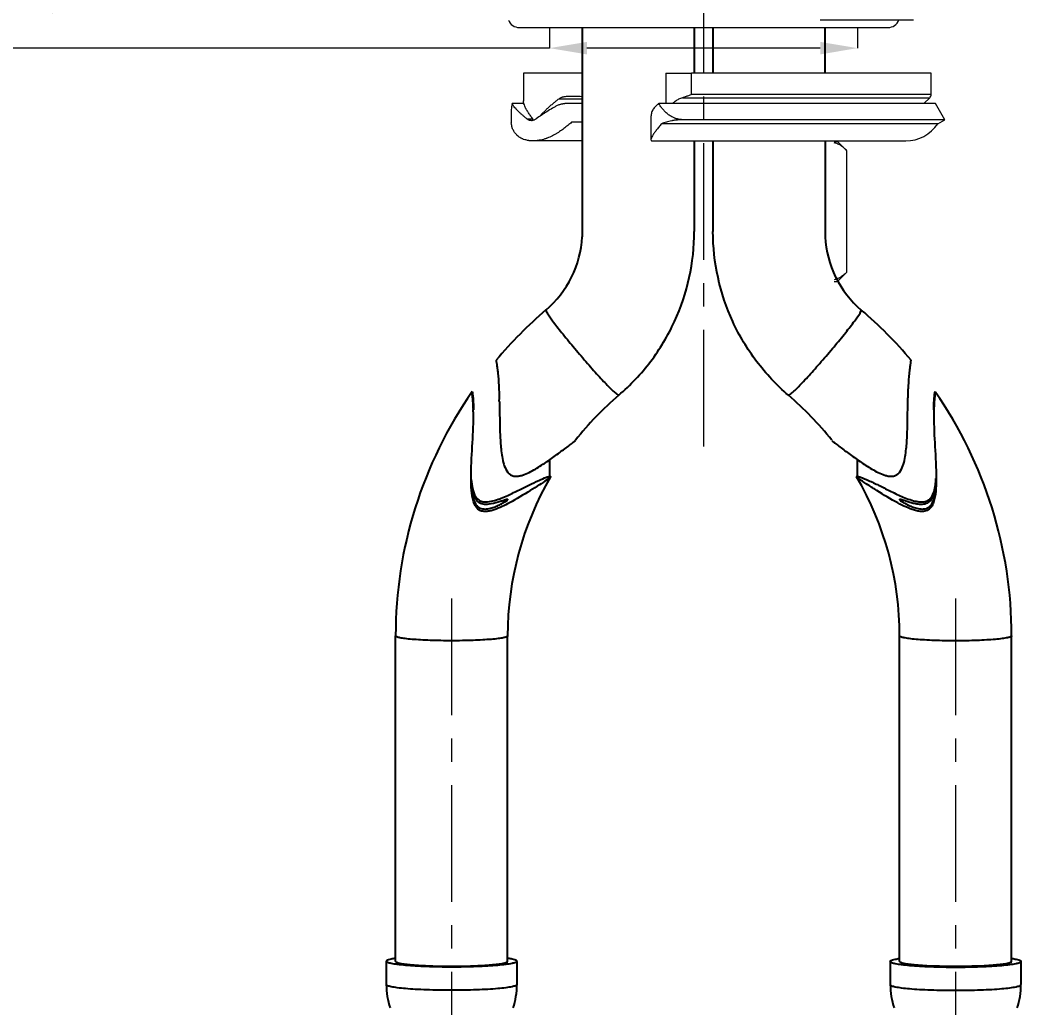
# Model space of a CAD drawing. Extents: x 841 to 1631, y 0 to 579.
# Drawn here: x 986.7 to 1094, y 135.3 to 241.2 of the extents above; entities that cross this region are included whole.
import ezdxf

# ---------------------------------------------------------------- set-up
doc = ezdxf.new("R2010")
doc.units = 0
doc.header["$LTSCALE"] = 10
doc.header["$MEASUREMENT"] = 0
doc.header["$PDMODE"] = 3
doc.header["$PDSIZE"] = -10
doc.linetypes.add('CENTER', pattern=[2, 1.25, -0.25, 0.25, -0.25])
doc.layers.get('0').update_dxf_attribs({"linetype": 'CONTINUOUS'})
doc.layers.get('DEFPOINTS').update_dxf_attribs({"linetype": 'CONTINUOUS'})
for name, color, linetype in [('1', 7, 'CONTINUOUS'), ('BODY', 7, 'CONTINUOUS'), ('DEF_LAYER_ASSEM_MEMBER', 7, 'CONTINUOUS')]:
    doc.layers.add(name, color=color, linetype=linetype)
doc.styles.add('Daelim Dimension', font='NanumGothic.ttf')
doc.dimstyles.new('DEFAULT', dxfattribs={"dimscale": 2, "dimtxt": 2, "dimasz": 2, "dimexe": 0, "dimexo": 2, "dimgap": 1, "dimtad": 1, "dimdec": 0, "dimzin": 9, "dimdsep": 46, "dimtxsty": 'Daelim Dimension', "dimcen": 0.5, "dimclrd": 5, "dimclre": 5, "dimclrt": 256, "dimadec": 1, "dimazin": 0, "dimtfac": 1, "dimtdec": 0, "dimtix": 1, "dimtmove": 0, "dimatfit": 3, "dimfxl": 1, "dimtolj": 1, "dimtzin": 1, "dimlwd": 9, "dimlwe": 9, "dimarcsym": 0})

# ---------------------------------------------------------------- blocks, each defined once
blk = doc.blocks.new('*D5')
at = {"color": 5, "lineweight": 9, "ltscale": 0.5, "transparency": 16777216}
for p, q in [((1043.45, 240.26), (1043.45, 238.15)), ((1076.45, 240.26), (1076.45, 238.15)), ((1043.45, 238.15), (930.93, 238.15)), ((1072.45, 238.15), (1047.45, 238.15))]:
    blk.add_line(p, q, dxfattribs=at)
at = {"color": 5, "ltscale": 0.5, "transparency": 16777216}
for points in [[(1047.45, 238.82), (1047.45, 237.48), (1043.45, 238.15)], [(1072.45, 238.82), (1072.45, 237.48), (1076.45, 238.15)]]:
    blk.add_solid(points, dxfattribs=at)
at = {"layer": 'DEFPOINTS', "color": 0, "ltscale": 0.5, "transparency": 16777216}
for p in [(1076.45, 238.15), (1043.45, 236.26), (1076.45, 236.26)]:
    blk.add_point(p, dxfattribs=at)
at = {"color": 7, "ltscale": 0.5, "transparency": 16777216, "insert": (973.94, 246.77), "char_height": 10, "attachment_point": 5, "style": 'Daelim Dimension'}
blk.add_mtext('\\A1;설치구멍 %%C33', dxfattribs=at)

msp = doc.modelspace()

# ---------------------------------------------------------------- linework, layer by layer
at = {"layer": '1', "color": 7, "linetype": 'Continuous', "lineweight": 18}
for p, q in [((1040.21, 240.36), (1079.71, 240.36)), ((1082.46, 241.16), (1072.46, 241.16)), ((1040.66, 235.48), (1040.66, 232.48)), ((1046.96, 235.48), (1040.66, 235.48)), ((1055.91, 235.48), (1055.91, 232.21)), ((1055.91, 235.48), (1058.67, 235.48)), ((1084.33, 235.48), (1058.67, 235.48)), ((1084.33, 233.19), (1084.33, 235.48)), ((1045.96, 232.98), (1045.65, 232.98)), ((1083.54, 232.21), (1084.18, 232.83)), ((1040.69, 232.21), (1039.44, 232.21)), ((1046.96, 232.21), (1045.1, 232.21)), ((1084.79, 232.21), (1055.17, 232.21)), ((1085.79, 230.48), (1084.79, 232.21)), ((1039.35, 231.47), (1039.35, 230.16)), ((1054.32, 230.78), (1054.32, 228.37)), ((1046.96, 230.21), (1045.82, 230.21)), ((1085.06, 230.05), (1055.47, 230.05)), ((1085.79, 230.48), (1057.82, 230.48)), ((1085.06, 230.05), (1085.79, 230.48)), ((1046.96, 228.21), (1041.69, 228.21)), ((1054.48, 228.21), (1081.61, 228.21)), ((1073.96, 228.16), (1074.31, 228.16)), ((1075.31, 227.16), (1074.31, 228.16)), ((1075.31, 214.16), (1075.31, 227.16)), ((1074.31, 213.16), (1075.31, 214.16)), ((1073.96, 213.16), (1074.31, 213.16))]:
    msp.add_line(p, q, dxfattribs=at)
at = {"layer": '1', "color": 7, "linetype": 'Continuous', "lineweight": 13}
for p, q in [((1058.67, 233.19), (1058.67, 235.48)), ((1057.69, 232.83), (1084.18, 232.83)), ((1084.33, 233.19), (1058.67, 233.19)), ((1046.96, 232.69), (1044.43, 232.69)), ((1041.03, 230.58), (1041.7, 230.58))]:
    msp.add_line(p, q, dxfattribs=at)
at = {"layer": '1', "color": 7, "linetype": 'Continuous'}
for p, q in [((1043.49, 192.28), (1043.49, 194.07)), ((1076.43, 192.27), (1076.43, 194.06))]:
    msp.add_line(p, q, dxfattribs=at)
at = {"layer": '1', "color": 7, "linetype": 'Continuous', "lineweight": 18}
for centre, radius, start, end in [((1040.21, 241.61), 1.25, 201.1022, 270), ((1079.71, 241.61), 1.25, 270, 338.8978), ((1083.83, 233.19), 0.5, 314.483, 0), ((1081.61, 232.36), 4.15, 270, 326.2439)]:
    msp.add_arc(centre, radius, start, end, dxfattribs=at)
for points, knots in [([(1046.96, 232.95), (1046.66, 232.95), (1046.36, 232.96), (1046.07, 232.97), (1045.93, 232.97), (1045.8, 232.98), (1045.65, 232.98), (1045.56, 232.98), (1045.46, 232.98), (1045.32, 232.97), (1045.27, 232.96), (1045.17, 232.95), (1045.11, 232.95), (1045.01, 232.93), (1044.96, 232.92), (1044.88, 232.9), (1044.85, 232.89), (1044.79, 232.87), (1044.77, 232.86), (1044.69, 232.83), (1044.64, 232.81), (1044.56, 232.77), (1044.53, 232.76), (1044.48, 232.73), (1044.46, 232.71), (1044.43, 232.69)], [-1.283697, -1.283697, -1.283697, -1.283697, -0.400516, -0.400516, -0.400516, 0, 0, 0, 0.25, 0.25, 0.375, 0.375, 0.5, 0.5, 0.625, 0.625, 0.6875, 0.6875, 0.75, 0.75, 0.875, 0.875, 0.9375, 0.9375, 1, 1, 1, 1]), ([(1057.69, 232.83), (1057.62, 232.81), (1057.54, 232.78), (1057.41, 232.73), (1057.34, 232.7), (1057.15, 232.6), (1057.03, 232.53), (1056.89, 232.43), (1056.86, 232.41), (1056.81, 232.37), (1056.78, 232.35), (1056.72, 232.29), (1056.68, 232.26), (1056.64, 232.22)], [0, 0, 0, 0, 0.172169, 0.172169, 0.344338, 0.344338, 0.688675, 0.688675, 0.77476, 0.77476, 0.860844, 0.860844, 1, 1, 1, 1]), ([(1039.44, 232.21), (1039.42, 232.1), (1039.4, 231.99), (1039.37, 231.77), (1039.36, 231.67), (1039.35, 231.53), (1039.35, 231.48), (1039.35, 231.44)], [0, 0, 0, 0, 0.408288, 0.408288, 0.816576, 0.816576, 1, 1, 1, 1]), ([(1041.03, 230.58), (1040.93, 230.66), (1040.74, 230.81), (1040.48, 231.03), (1040.32, 231.18), (1040.17, 231.32), (1040.1, 231.39), (1039.99, 231.49), (1039.94, 231.55), (1039.9, 231.6), (1039.87, 231.63), (1039.85, 231.65), (1039.78, 231.73), (1039.72, 231.8), (1039.62, 231.92), (1039.58, 231.98), (1039.5, 232.1), (1039.46, 232.16), (1039.44, 232.21)], [0, 0, 0, 0, 0.125, 0.25, 0.375, 0.375, 0.5, 0.5, 0.5625, 0.59375, 0.59375, 0.625, 0.625, 0.75, 0.75, 0.875, 0.875, 1, 1, 1, 1]), ([(1041.62, 230.62), (1041.53, 230.74), (1041.45, 230.85), (1041.29, 231.07), (1041.21, 231.19), (1041.08, 231.4), (1041.01, 231.51), (1040.94, 231.64), (1040.93, 231.67), (1040.9, 231.72), (1040.86, 231.79), (1040.83, 231.87), (1040.77, 232.01), (1040.73, 232.11), (1040.7, 232.24), (1040.69, 232.29), (1040.67, 232.35), (1040.67, 232.37), (1040.67, 232.41), (1040.66, 232.43), (1040.66, 232.46), (1040.66, 232.48), (1040.66, 232.49)], [0, 0, 0, 0, 0.16173, 0.16173, 0.323461, 0.323461, 0.485191, 0.485191, 0.525624, 0.525624, 0.566057, 0.646922, 0.646922, 0.808652, 0.808652, 0.889518, 0.889518, 0.92995, 0.92995, 0.970383, 0.970383, 1, 1, 1, 1]), ([(1044.36, 232.04), (1044.26, 231.99), (1044.16, 231.93), (1043.96, 231.82), (1043.86, 231.76), (1043.56, 231.59), (1043.36, 231.47), (1043.07, 231.28), (1042.97, 231.22), (1042.82, 231.13), (1042.78, 231.1), (1042.68, 231.03), (1042.63, 231), (1042.39, 230.84), (1042.2, 230.71), (1042.02, 230.58)], [0, 0, 0, 0, 0.125, 0.125, 0.25, 0.25, 0.5, 0.5, 0.625, 0.625, 0.6875, 0.6875, 0.75, 0.75, 1, 1, 1, 1]), ([(1044.43, 232.69), (1044.33, 232.62), (1044.23, 232.54), (1044.03, 232.38), (1043.93, 232.3), (1043.73, 232.13), (1043.63, 232.05), (1043.49, 231.92), (1043.41, 231.86), (1043.34, 231.79), (1043.29, 231.75), (1043.27, 231.72), (1043.15, 231.61), (1043.06, 231.52), (1042.88, 231.35), (1042.79, 231.26), (1042.61, 231.08), (1042.51, 230.97), (1042.41, 230.86), (1042.39, 230.84)], [0, 0, 0, 0, 0.138836, 0.138836, 0.277672, 0.277672, 0.416508, 0.416508, 0.485926, 0.520635, 0.520635, 0.555343, 0.555343, 0.694179, 0.694179, 0.833015, 0.833015, 0.971851, 1, 1, 1, 1]), ([(1055.17, 232.21), (1055.08, 232.16), (1055.01, 232.1), (1054.87, 231.98), (1054.81, 231.92), (1054.7, 231.8), (1054.64, 231.73), (1054.58, 231.63), (1054.55, 231.6), (1054.51, 231.53), (1054.49, 231.5), (1054.44, 231.39), (1054.41, 231.32), (1054.37, 231.18), (1054.33, 231.03), (1054.32, 230.89), (1054.32, 230.8), (1054.32, 230.79), (1054.32, 230.78)], [0, 0, 0, 0, 0.140329, 0.140329, 0.280658, 0.280658, 0.420986, 0.420986, 0.491151, 0.491151, 0.561315, 0.561315, 0.701644, 0.701644, 0.841973, 0.982301, 0.982301, 1, 1, 1, 1]), ([(1057.82, 230.48), (1057.67, 230.48), (1057.52, 230.49), (1057.23, 230.54), (1057.09, 230.58), (1056.93, 230.63), (1056.91, 230.64), (1056.88, 230.65), (1056.83, 230.67), (1056.71, 230.72), (1056.62, 230.77), (1056.43, 230.86), (1056.31, 230.94), (1056.17, 231.04), (1056.15, 231.06), (1056.09, 231.1), (1056.01, 231.17), (1055.94, 231.24), (1055.79, 231.37), (1055.7, 231.47), (1055.53, 231.67), (1055.45, 231.77), (1055.34, 231.93), (1055.3, 231.99), (1055.23, 232.1), (1055.2, 232.15), (1055.17, 232.21)], [0, 0, 0, 0, 0.125, 0.125, 0.25, 0.25, 0.265625, 0.265625, 0.28125, 0.3125, 0.375, 0.375, 0.5, 0.5, 0.53125, 0.53125, 0.5625, 0.625, 0.625, 0.75, 0.75, 0.875, 0.875, 0.9375, 0.9375, 1, 1, 1, 1]), ([(1041.03, 230.58), (1041.06, 230.55), (1041.1, 230.53), (1041.17, 230.49), (1041.21, 230.47), (1041.27, 230.45), (1041.29, 230.44), (1041.33, 230.43), (1041.35, 230.43), (1041.42, 230.42), (1041.46, 230.41), (1041.53, 230.41), (1041.55, 230.41), (1041.58, 230.41), (1041.59, 230.42), (1041.61, 230.42), (1041.62, 230.42), (1041.68, 230.43), (1041.72, 230.44), (1041.79, 230.46), (1041.81, 230.47), (1041.85, 230.49), (1041.87, 230.5), (1041.94, 230.53), (1041.98, 230.55), (1042.02, 230.58)], [0, 0, 0, 0, 0.125, 0.125, 0.25, 0.25, 0.3125, 0.3125, 0.375, 0.375, 0.5, 0.5, 0.5625, 0.5625, 0.59375, 0.59375, 0.625, 0.625, 0.75, 0.75, 0.8125, 0.8125, 0.875, 0.875, 1, 1, 1, 1]), ([(1045.82, 230.21), (1045.75, 230.15), (1045.69, 230.1), (1045.55, 229.99), (1045.48, 229.93), (1045.35, 229.82), (1045.28, 229.76), (1045.13, 229.65), (1045.06, 229.59), (1044.84, 229.42), (1044.68, 229.31), (1044.48, 229.18), (1044.44, 229.15), (1044.36, 229.1), (1044.32, 229.07), (1044.19, 228.99), (1044.11, 228.94), (1043.85, 228.8), (1043.67, 228.71), (1043.4, 228.59), (1043.31, 228.55), (1043.19, 228.51), (1043.17, 228.5), (1043.12, 228.48), (1043.05, 228.46), (1042.98, 228.43), (1042.74, 228.36), (1042.55, 228.31), (1042.31, 228.27), (1042.27, 228.26), (1042.19, 228.25), (1042.17, 228.24), (1042.12, 228.24), (1042.01, 228.22), (1041.89, 228.22), (1041.61, 228.21), (1041.44, 228.21), (1041.25, 228.24), (1041.22, 228.24), (1041.18, 228.25), (1041.12, 228.26), (1041.06, 228.27), (1040.94, 228.3), (1040.79, 228.34), (1040.64, 228.39), (1040.56, 228.43), (1040.54, 228.43), (1040.5, 228.45), (1040.49, 228.46), (1040.44, 228.48), (1040.41, 228.5), (1040.25, 228.59), (1040.14, 228.66), (1040.01, 228.77), (1039.99, 228.79), (1039.94, 228.84), (1039.92, 228.86), (1039.85, 228.93), (1039.81, 228.98), (1039.69, 229.13), (1039.63, 229.24), (1039.52, 229.45), (1039.47, 229.57), (1039.43, 229.72), (1039.42, 229.75), (1039.41, 229.81), (1039.39, 229.9), (1039.37, 229.99), (1039.37, 230.05)], [0, 0, 0, 0, 0.03125, 0.03125, 0.0625, 0.0625, 0.09375, 0.09375, 0.125, 0.125, 0.1875, 0.1875, 0.203125, 0.203125, 0.21875, 0.21875, 0.25, 0.25, 0.3125, 0.3125, 0.34375, 0.34375, 0.351562, 0.351562, 0.359375, 0.375, 0.375, 0.4375, 0.4375, 0.453125, 0.453125, 0.460937, 0.460937, 0.46875, 0.5, 0.5, 0.5625, 0.5625, 0.570312, 0.570312, 0.578125, 0.59375, 0.59375, 0.625, 0.65625, 0.65625, 0.664062, 0.664062, 0.671875, 0.671875, 0.6875, 0.6875, 0.75, 0.75, 0.765625, 0.765625, 0.78125, 0.78125, 0.8125, 0.8125, 0.875, 0.875, 0.9375, 0.9375, 0.953125, 0.953125, 0.96875, 1, 1, 1, 1]), ([(1055.47, 230.05), (1055.36, 229.93), (1055.26, 229.81), (1055.06, 229.57), (1054.97, 229.46), (1054.8, 229.24), (1054.72, 229.14), (1054.64, 229.01), (1054.61, 228.98), (1054.59, 228.94), (1054.57, 228.92), (1054.57, 228.9), (1054.53, 228.84), (1054.5, 228.8), (1054.43, 228.67), (1054.39, 228.59), (1054.35, 228.5), (1054.35, 228.49), (1054.34, 228.45), (1054.33, 228.44), (1054.32, 228.39), (1054.32, 228.37), (1054.32, 228.3), (1054.33, 228.26), (1054.37, 228.23), (1054.39, 228.22), (1054.42, 228.21), (1054.43, 228.21), (1054.44, 228.21), (1054.45, 228.21), (1054.47, 228.21), (1054.48, 228.21)], [0, 0, 0, 0, 0.125739, 0.125739, 0.251478, 0.251478, 0.377216, 0.377216, 0.408651, 0.424368, 0.424368, 0.440086, 0.440086, 0.502955, 0.502955, 0.628694, 0.628694, 0.660128, 0.660128, 0.691563, 0.691563, 0.754433, 0.754433, 0.880171, 0.880171, 0.943041, 0.943041, 0.958758, 0.958758, 0.974475, 1, 1, 1, 1]), ([(1057.82, 230.48), (1057.71, 230.48), (1057.49, 230.47), (1057.16, 230.45), (1056.95, 230.43), (1056.79, 230.41), (1056.74, 230.4), (1056.66, 230.39), (1056.64, 230.38), (1056.59, 230.38), (1056.46, 230.35), (1056.34, 230.33), (1056.15, 230.28), (1055.96, 230.24), (1055.79, 230.18), (1055.67, 230.13), (1055.63, 230.12), (1055.55, 230.09), (1055.51, 230.07), (1055.47, 230.05)], [0, 0, 0, 0, 0.125, 0.25, 0.375, 0.375, 0.4375, 0.4375, 0.46875, 0.46875, 0.5, 0.625, 0.625, 0.75, 0.875, 0.875, 0.9375, 0.9375, 1, 1, 1, 1]), ([(1075.31, 227.16), (1075.19, 227.29), (1075.06, 227.4), (1074.81, 227.61), (1074.68, 227.7), (1074.41, 227.85), (1074.28, 227.91), (1074.08, 227.97), (1074.02, 227.98), (1073.96, 227.99)], [0, 0, 0, 0, 0.290339, 0.290339, 0.580678, 0.580678, 0.871017, 0.871017, 1, 1, 1, 1]), ([(1075.31, 214.16), (1075.19, 214.04), (1075.06, 213.92), (1074.81, 213.72), (1074.68, 213.63), (1074.41, 213.48), (1074.28, 213.42), (1074.08, 213.36), (1074.02, 213.34), (1073.96, 213.33)], [0, 0, 0, 0, 0.290339, 0.290339, 0.580678, 0.580678, 0.871017, 0.871017, 1, 1, 1, 1])]:
    msp.add_open_spline(points, degree=3, knots=knots, dxfattribs=at)
for points in [[(1058.67, 233.19), (1058.55, 233.14), (1058.32, 233.05), (1057.99, 232.93), (1057.79, 232.86), (1057.69, 232.83)], [(1044.36, 232.04), (1044.4, 232.06), (1044.48, 232.1), (1044.61, 232.15), (1044.74, 232.18), (1044.86, 232.2), (1044.98, 232.21), (1045.06, 232.21), (1045.1, 232.21)], [(1039.37, 230.05), (1039.36, 230.09), (1039.35, 230.13), (1039.35, 230.16)]]:
    msp.add_open_spline(points, degree=3, dxfattribs=at)
at = {"layer": 'BODY', "color": 1, "linetype": 'CENTER', "lineweight": 5}
for p, q in [((1059.96, 407.98), (1059.96, 194.97)), ((1032.96, 179.18), (1032.96, 103.16)), ((1086.96, 179.18), (1086.96, 102.73))]:
    msp.add_line(p, q, dxfattribs=at)
at = {"layer": 'DEF_LAYER_ASSEM_MEMBER', "color": 7, "linetype": 'Continuous'}
for p, q in [((1046.96, 240.36), (1046.96, 217.94)), ((1058.96, 240.36), (1058.96, 235.48)), ((1060.96, 240.36), (1060.96, 235.48)), ((1072.96, 240.36), (1072.96, 235.48)), ((1058.96, 228.21), (1058.96, 218.51)), ((1060.96, 228.21), (1060.96, 218.51)), ((1072.97, 228.21), (1072.98, 217.94)), ((1043.07, 210.09), (1043.06, 210.07)), ((1076.86, 210.06), (1076.85, 210.09)), ((1037.74, 204.73), (1037.74, 204.71)), ((1082.18, 204.7), (1082.18, 204.72)), ((1035.16, 201.33), (1035.16, 201.35)), ((1084.76, 201.34), (1084.76, 201.33)), ((1081.84, 200.29), (1081.85, 200.41)), ((1043.57, 192.25), (1043.56, 192.22)), ((1076.36, 192.22), (1076.35, 192.25)), ((1026.96, 140.31), (1026.96, 175.18)), ((1038.96, 140.31), (1038.96, 175.18)), ((1080.96, 140.31), (1080.96, 175.18)), ((1092.96, 140.31), (1092.96, 175.18)), ((1025.96, 140.31), (1025.96, 137.82)), ((1039.96, 140.31), (1039.96, 137.82)), ((1079.96, 140.31), (1079.96, 137.82)), ((1093.96, 140.31), (1093.96, 137.82))]:
    msp.add_line(p, q, dxfattribs=at)
for centre, radius, start, end in [((1035.88, 218.52), 11.08, 310.4559, 356.9657), ((1084.04, 218.52), 11.08, 183.0051, 229.5441), ((1073.04, 175.02), 46.14, 130.5156, 139.9181), ((1046.88, 175.01), 46.14, 40.0819, 49.4844), ((1072.84, 175.18), 45.88, 145.2137, 179.9923), ((1073.04, 175.02), 34.13, 130.5199, 141.7822), ((1046.88, 175.02), 34.13, 38.2178, 49.4801), ((1047.08, 175.17), 45.88, 0.0077, 34.7863), ((956.42, 198.17), 81.68, 1.4881, 1.6253), ((1009.01, 198.75), 26.28, 359.9804, 1.4591), ((1109.94, 198.76), 25.32, 178.5143, 180.0481), ((1057.74, 197.15), 19.58, 184.7703, 185.0996), ((1062.12, 197.15), 19.64, 354.9175, 355.2453), ((1072.83, 175.18), 33.87, 149.7755, 179.9934), ((1047.09, 175.17), 33.87, 0.0066, 30.2245), ((1063.57, 192.02), 21.31, 359.65, 0.0008), ((1028.46, 130.24), 10.5, 98.4579, 98.5919), ((1028.52, 129.83), 10.91, 98.3047, 98.4577), ((1037.4, 129.83), 10.91, 81.5423, 81.6953), ((1037.46, 130.24), 10.5, 81.4081, 81.5421), ((1082.46, 130.25), 10.48, 98.4607, 98.6001), ((1082.52, 129.83), 10.9, 98.3046, 98.4606), ((1091.4, 129.83), 10.9, 81.5394, 81.6954), ((1091.46, 130.25), 10.48, 81.3999, 81.5393), ((1034, 137.83), 8.04, 180.0568, 198.2096), ((1031.92, 137.83), 8.04, 341.7904, 359.943), ((1088, 137.83), 8.04, 180.0568, 198.2096), ((1085.92, 137.83), 8.04, 341.7904, 359.943)]:
    msp.add_arc(centre, radius, start, end, dxfattribs=at)
for points, start_tangent, end_tangent in [([(1050.87, 200.97), (1054.28, 204.59), (1056.84, 208.86), (1058.42, 213.57), (1058.96, 218.52)], (0.760304, 0.649567), (0, 1)), ([(1069.05, 200.96), (1065.64, 204.59), (1063.08, 208.85), (1061.5, 213.57), (1060.96, 218.51)], (-0.760304, 0.649567), (0, 1)), ([(1043.06, 210.07), (1043.1, 209.96), (1043.19, 209.78)], (0, -1), (0.515642, -0.856804)), ([(1043.19, 209.78), (1043.77, 208.94), (1044.74, 207.69), (1045.99, 206.17), (1047.35, 204.57), (1048.02, 203.8), (1048.66, 203.09), (1049.25, 202.45), (1049.77, 201.91), (1050.2, 201.48), (1050.54, 201.17), (1050.76, 201), (1050.83, 200.97), (1050.87, 200.97)], (0.515642, -0.856804), (0.763787, 0.645468)), ([(1069.05, 200.96), (1069.09, 200.96), (1069.16, 201), (1069.38, 201.17), (1069.72, 201.47), (1070.15, 201.9), (1070.67, 202.45), (1071.26, 203.08), (1071.9, 203.8), (1072.57, 204.56), (1073.93, 206.16), (1075.18, 207.68), (1076.15, 208.94), (1076.73, 209.77)], (0.763787, -0.645468), (0.515642, 0.856804)), ([(1076.73, 209.77), (1076.82, 209.96), (1076.86, 210.06)], (0.515642, 0.856804), (0, 1)), ([(1037.74, 204.71), (1037.75, 204.56), (1037.79, 204.28), (1037.85, 203.86), (1037.91, 203.33), (1038.01, 202.01), (1038.07, 200.49)], (0, -1), (0.028392, -0.999597)), ([(1081.85, 200.41), (1081.91, 201.96), (1082.01, 203.3), (1082.07, 203.84), (1082.13, 204.26), (1082.17, 204.56), (1082.18, 204.7)], (0.027515, 0.999621), (0, 1)), ([(1035.16, 201.35), (1035.17, 201.32), (1035.19, 201.22), (1035.21, 201.06), (1035.24, 200.83), (1035.26, 200.54), (1035.28, 200.2), (1035.3, 199.41)], (0.583122, 0.812384), (-0.000043, -1)), ([(1035.29, 199.42), (1035.26, 200.15), (1035.21, 200.74), (1035.17, 201.14), (1035.16, 201.33)], (-0.026131, 0.999659), (0, 1)), ([(1084.62, 199.4), (1084.64, 200.2), (1084.66, 200.53), (1084.68, 200.82), (1084.71, 201.05), (1084.73, 201.22), (1084.75, 201.32), (1084.76, 201.34)], (-0.00005, 1), (0.583477, -0.812129)), ([(1084.76, 201.33), (1084.75, 201.14), (1084.71, 200.73), (1084.66, 200.15), (1084.63, 199.42)], (0, -1), (-0.02611, -0.999659)), ([(1038.08, 200.29), (1038.12, 197.93), (1038.23, 195.52)], (0.025998, -0.999662), (0.083202, -0.996533)), ([(1081.69, 195.52), (1081.8, 197.93), (1081.84, 200.29)], (0.082931, 0.996555), (0.026061, 0.99966)), ([(1035.04, 192.03), (1035.18, 195.46), (1035.3, 198.74)], (-0.000006, 1), (0.000045, 1)), ([(1084.62, 198.74), (1084.74, 195.46), (1084.88, 192.02)], (0.000038, -1), (-0.000022, -1)), ([(1038.24, 195.41), (1038.34, 194.59), (1038.49, 193.79), (1038.77, 193.03), (1039.27, 192.44), (1039.62, 192.31), (1040, 192.29), (1040.38, 192.35), (1040.74, 192.47), (1041.44, 192.78), (1042.1, 193.15), (1042.74, 193.56), (1043.36, 193.98), (1043.96, 194.41), (1044.54, 194.83), (1045.09, 195.23), (1045.59, 195.6), (1045.99, 195.92), (1046.14, 196.05), (1046.22, 196.14)], (0.088929, -0.996038), (0.619815, 0.784748)), ([(1073.7, 196.13), (1073.78, 196.04), (1073.93, 195.92), (1074.33, 195.6), (1074.83, 195.22), (1075.38, 194.82), (1075.96, 194.4), (1076.56, 193.97), (1077.18, 193.55), (1077.82, 193.15), (1078.48, 192.77), (1079.18, 192.46), (1079.54, 192.35), (1079.92, 192.28), (1080.3, 192.3), (1080.65, 192.44), (1081.16, 193.03), (1081.43, 193.79), (1081.58, 194.59), (1081.68, 195.41)], (0.619007, -0.785386), (0.088632, 0.996064)), ([(1035.61, 189.73), (1035.31, 190.31), (1035.16, 190.94), (1035.04, 192.21)], (-0.610042, 0.792369), (-0.03068, 0.999529)), ([(1035.3, 189.58), (1035.08, 190.79), (1035.04, 192.03)], (-0.303973, 0.952681), (-0.000006, 1)), ([(1038.81, 190.16), (1040.07, 190.76), (1041.24, 191.34), (1042.3, 191.84), (1043.14, 192.18)], (0.915101, 0.403224), (0.944027, 0.329869)), ([(1043.14, 192.18), (1043.46, 192.27), (1043.57, 192.25)], (0.944027, 0.329869), (0, -1)), ([(1043.56, 192.23), (1043.51, 192.17), (1043.42, 192.09), (1043.14, 191.88)], (-0.505996, -0.862536), (-0.820712, -0.571342)), ([(1076.35, 192.25), (1076.46, 192.27), (1076.78, 192.18)], (0, 1), (0.944263, -0.329191)), ([(1076.78, 191.87), (1076.5, 192.08), (1076.41, 192.16), (1076.36, 192.22)], (-0.820935, 0.571022), (-0.506012, 0.862526)), ([(1076.78, 192.18), (1077.63, 191.83), (1078.71, 191.32), (1079.9, 190.73), (1081.18, 190.12)], (0.944263, -0.329191), (0.916892, -0.399135)), ([(1084.88, 192.27), (1084.77, 190.97), (1084.61, 190.33), (1084.31, 189.73)], (-0.026668, -0.999644), (-0.610042, -0.792369)), ([(1084.81, 191.56), (1084.85, 192.03)], (0.116348, 0.993209), (0.066018, 0.997818)), ([(1035.04, 191.82), (1035.15, 190.47), (1035.31, 189.81), (1035.61, 189.2)], (0.025521, -0.999674), (0.610042, -0.792369)), ([(1035.07, 191.93), (1035.2, 190.97), (1035.55, 190.07)], (0.075608, -0.997138), (0.557134, -0.830422)), ([(1043.14, 191.88), (1042.36, 191.36), (1041.39, 190.75), (1039.15, 189.43)], (-0.820712, -0.571342), (-0.880432, -0.474173)), ([(1080.76, 189.42), (1078.53, 190.74), (1077.56, 191.36), (1076.78, 191.87)], (-0.880318, 0.474384), (-0.820935, 0.571022)), ([(1084.31, 189.2), (1084.61, 189.8), (1084.76, 190.44), (1084.88, 191.76)], (0.610042, 0.792369), (0.029383, 0.999568)), ([(1084.43, 190.16), (1084.69, 190.84), (1084.81, 191.56)], (0.496492, 0.868041), (0.116348, 0.993209)), ([(1084.88, 191.89), (1084.83, 190.66), (1084.58, 189.46)], (-0.006144, -0.999981), (-0.340956, -0.940079)), ([(1035.55, 190.07), (1035.86, 189.75)], (0.557134, -0.830422), (0.81858, -0.574392)), ([(1035.86, 189.75), (1036.22, 189.58), (1036.62, 189.54), (1037.39, 189.64), (1038.11, 189.88), (1038.81, 190.16)], (0.81858, -0.574392), (0.915101, 0.403224)), ([(1081.18, 190.12), (1081.89, 189.84), (1082.62, 189.62), (1083.01, 189.55), (1083.4, 189.53), (1083.8, 189.61), (1084.15, 189.81)], (0.916892, -0.399135), (0.75808, 0.652162)), ([(1084.15, 189.81), (1084.43, 190.16)], (0.75808, 0.652162), (0.496492, 0.868041)), ([(1035.77, 188.77), (1035.3, 189.58)], (-0.761083, 0.648654), (-0.303973, 0.952681)), ([(1035.61, 189.2), (1035.83, 188.98), (1036.11, 188.84), (1036.7, 188.78), (1037.26, 188.89), (1037.77, 189.07), (1038.22, 189.28), (1038.59, 189.49), (1038.74, 189.58), (1038.86, 189.66), (1038.93, 189.72), (1038.97, 189.77)], (0.610042, -0.792369), (0.398009, 0.917382)), ([(1035.8, 189.53), (1035.61, 189.73)], (-0.771411, 0.636338), (-0.610042, 0.792369)), ([(1039.15, 189.43), (1038.36, 189.03), (1037.53, 188.69), (1037.09, 188.57), (1036.64, 188.51), (1036.18, 188.55), (1035.77, 188.77)], (-0.880432, -0.474173), (-0.761083, 0.648654)), ([(1038.97, 189.77), (1038.97, 189.78), (1038.96, 189.79), (1038.94, 189.8), (1038.91, 189.79), (1038.82, 189.78), (1038.7, 189.74), (1038.54, 189.69), (1038.36, 189.63), (1038.16, 189.57), (1037.95, 189.5), (1036.93, 189.28), (1036.35, 189.29), (1035.8, 189.53)], (0.398009, 0.917382), (-0.771411, 0.636338)), ([(1084.37, 189.02), (1084.01, 188.67), (1083.53, 188.51), (1083.03, 188.53), (1082.55, 188.64), (1081.63, 188.99), (1080.76, 189.42)], (-0.556248, -0.831017), (-0.880318, 0.474384)), ([(1084.06, 189.49), (1083.5, 189.28), (1082.94, 189.28), (1082.41, 189.38), (1081.95, 189.51), (1081.73, 189.58), (1081.54, 189.64), (1081.36, 189.7), (1081.21, 189.74), (1081.09, 189.78), (1081, 189.79), (1080.97, 189.8), (1080.96, 189.79), (1080.95, 189.78), (1080.95, 189.77)], (-0.810737, -0.585411), (0.394341, -0.918964)), ([(1080.95, 189.77), (1080.99, 189.72), (1081.07, 189.66), (1081.18, 189.58), (1081.33, 189.49), (1081.7, 189.28), (1082.15, 189.07), (1082.66, 188.89), (1083.22, 188.78), (1083.82, 188.84), (1084.09, 188.98), (1084.31, 189.2)], (0.394341, -0.918964), (0.610042, 0.792369)), ([(1084.31, 189.73), (1084.06, 189.49)], (-0.610042, -0.792369), (-0.810737, -0.585411)), ([(1084.58, 189.46), (1084.37, 189.02)], (-0.340956, -0.940079), (-0.556248, -0.831017)), ([(1032.96, 174.66), (1030.66, 174.7), (1029.63, 174.75), (1028.72, 174.81), (1027.97, 174.89), (1027.42, 174.98), (1027.08, 175.08), (1026.99, 175.13), (1026.96, 175.18)], (-1, 0), (0, 1)), ([(1038.96, 175.18), (1038.93, 175.13), (1038.84, 175.08), (1038.5, 174.98), (1037.95, 174.89), (1037.2, 174.81), (1036.29, 174.75), (1035.26, 174.7), (1032.96, 174.66)], (0, -1), (-1, 0)), ([(1086.96, 174.65), (1084.66, 174.69), (1083.63, 174.74), (1082.72, 174.81), (1081.97, 174.89), (1081.42, 174.98), (1081.08, 175.07), (1080.99, 175.12), (1080.96, 175.18)], (-1, 0), (0, 1)), ([(1092.96, 175.18), (1092.93, 175.12), (1092.84, 175.07), (1092.5, 174.98), (1091.95, 174.89), (1091.2, 174.81), (1090.29, 174.74), (1089.26, 174.69), (1086.96, 174.65)], (0, -1), (-1, 0)), ([(1026.9, 140.62), (1026.49, 140.55), (1026.2, 140.47), (1026.02, 140.39), (1025.96, 140.31)], (-0.988776, -0.149403), (0, -1)), ([(1039.96, 140.31), (1039.9, 140.39), (1039.72, 140.47), (1039.43, 140.55), (1039.02, 140.62)], (0, 1), (-0.988776, 0.149403)), ([(1079.96, 140.31), (1080.02, 140.39), (1080.2, 140.47), (1080.49, 140.54), (1080.89, 140.62)], (0, 1), (0.988755, 0.149545)), ([(1093.03, 140.62), (1093.43, 140.54), (1093.72, 140.47), (1093.9, 140.39), (1093.96, 140.31)], (0.988755, -0.149545), (0, -1)), ([(1039.96, 140.31), (1039.93, 140.25), (1039.83, 140.19), (1039.43, 140.08), (1038.78, 139.97), (1037.91, 139.88), (1036.85, 139.8), (1035.64, 139.75), (1034.33, 139.71), (1032.96, 139.7), (1031.59, 139.71), (1030.28, 139.75), (1029.07, 139.8), (1028.01, 139.88), (1027.14, 139.97), (1026.49, 140.08), (1026.09, 140.19), (1025.99, 140.25), (1025.96, 140.31)], (0, -1), (0, 1)), ([(1026.96, 140.31), (1026.99, 140.26), (1027.08, 140.21), (1027.42, 140.11), (1027.97, 140.02), (1028.72, 139.94), (1029.63, 139.88), (1030.66, 139.83), (1032.96, 139.79), (1035.26, 139.83), (1036.29, 139.88), (1037.2, 139.94), (1037.95, 140.02), (1038.5, 140.11), (1038.84, 140.21), (1038.93, 140.26), (1038.96, 140.31)], (0, -1), (0, 1)), ([(1079.96, 140.31), (1079.99, 140.25), (1080.09, 140.19), (1080.49, 140.08), (1081.14, 139.97), (1082.01, 139.88), (1083.07, 139.8), (1084.28, 139.75), (1085.59, 139.71), (1086.96, 139.7), (1088.33, 139.71), (1089.64, 139.75), (1090.85, 139.8), (1091.91, 139.88), (1092.78, 139.97), (1093.43, 140.08), (1093.83, 140.19), (1093.93, 140.25), (1093.96, 140.31)], (0, -1), (0, 1)), ([(1080.96, 140.31), (1080.99, 140.26), (1081.08, 140.21), (1081.42, 140.11), (1081.97, 140.02), (1082.72, 139.94), (1083.63, 139.87), (1084.66, 139.83), (1086.96, 139.79), (1089.26, 139.83), (1090.29, 139.87), (1091.2, 139.94), (1091.95, 140.02), (1092.5, 140.11), (1092.84, 140.21), (1092.93, 140.26), (1092.96, 140.31)], (0, -1), (0, 1)), ([(1039.96, 137.82), (1039.93, 137.76), (1039.83, 137.7), (1039.43, 137.59), (1038.78, 137.48), (1037.91, 137.39), (1036.85, 137.31), (1035.64, 137.26), (1034.33, 137.22), (1032.96, 137.21), (1031.59, 137.22), (1030.28, 137.26), (1029.07, 137.31), (1028.01, 137.39), (1027.14, 137.48), (1026.49, 137.59), (1026.09, 137.7), (1025.99, 137.76), (1025.96, 137.82)], (0, -1), (0, 1)), ([(1079.96, 137.82), (1079.99, 137.76), (1080.09, 137.7), (1080.49, 137.59), (1081.14, 137.48), (1082.01, 137.39), (1083.07, 137.31), (1084.28, 137.26), (1085.59, 137.22), (1086.96, 137.21), (1088.33, 137.22), (1089.64, 137.26), (1090.85, 137.31), (1091.91, 137.39), (1092.78, 137.48), (1093.43, 137.59), (1093.83, 137.7), (1093.93, 137.76), (1093.96, 137.82)], (0, -1), (0, 1))]:
    msp.add_spline(points, degree=3, dxfattribs=dict(at, start_tangent=start_tangent, end_tangent=end_tangent))

# ---------------------------------------------------------------- dimensions: what is measured, and where the dimension line sits
at = {"color": 5, "ltscale": 0.5}
dim = msp.add_linear_dim(base=(1076.45, 238.15), p1=(1043.45, 236.26), p2=(1076.45, 236.26), text='설치구멍 %%C<>', dimstyle='DEFAULT', override={"dimtxt": 5, "dimclrd": 5, "dimclre": 5, "dimclrt": 7}, dxfattribs=at)
dim.commit()
dim.dimension.update_dxf_attribs({"geometry": '*D5', "text_midpoint": (973.94, 238.15), "dimtype": 160})

doc.saveas('drawing.dxf')
